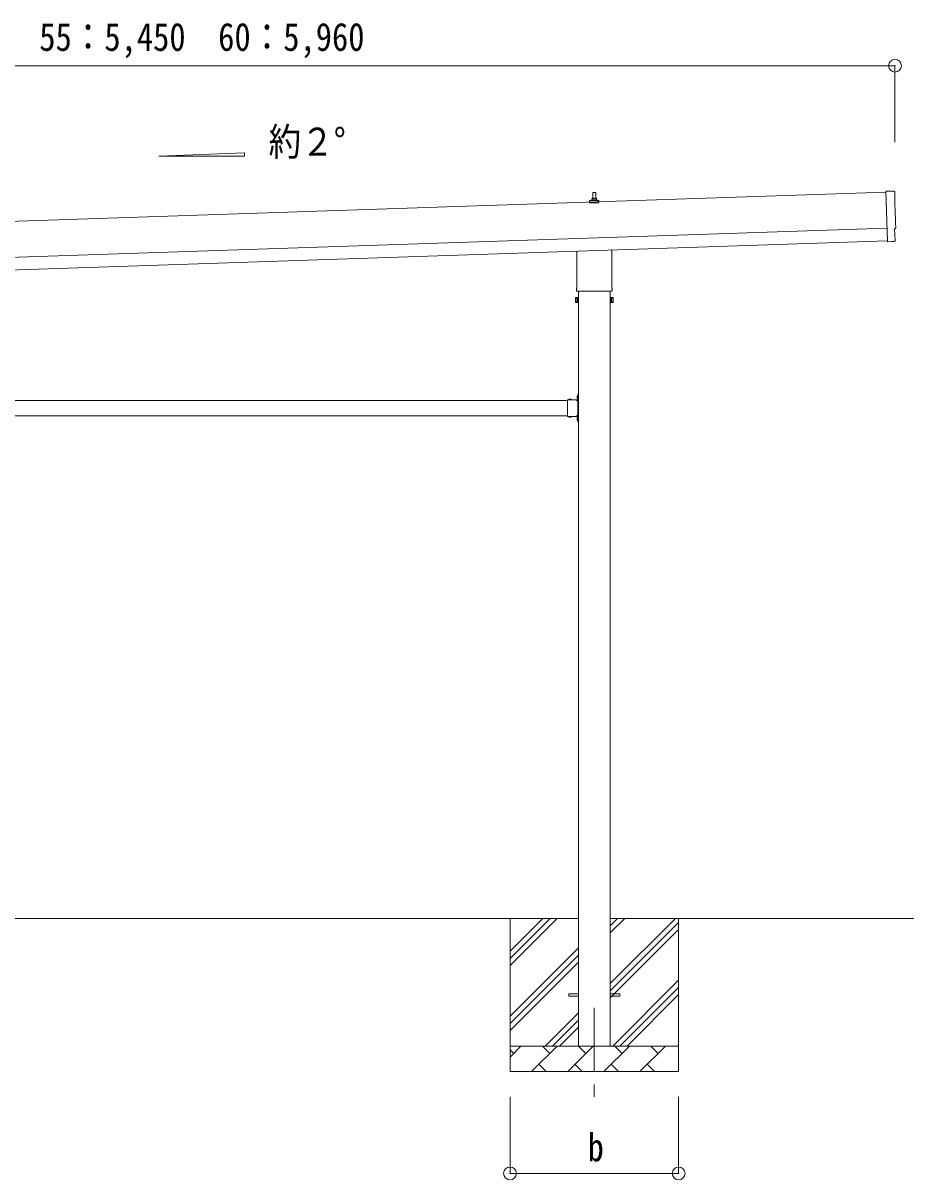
# Model space of a CAD drawing. Units: millimetres, scale not verified. Extents: x -14053 to 14053, y -9700 to 9700.
# Drawn here: x 2565 to 6052, y -183 to 4347 of the extents above; entities that cross this region are included whole.
import ezdxf
from ezdxf.enums import TextEntityAlignment as Align

# ---------------------------------------------------------------- set-up
doc = ezdxf.new("R2010")
doc.units = ezdxf.units.MM
doc.header["$LTSCALE"] = 50
doc.header["$PDMODE"] = 32
doc.header["$PDSIZE"] = 50
doc.linetypes.add('CHAIN1', pattern=[8, 5, -1, 1, -1])
doc.linetypes.add('USER8', pattern=[4, 3, -1])
for name, color, linetype, lineweight in [('0-2_建具', 4, 'Continuous', 9), ('0-3_階段', 7, 'CHAIN1', 9), ('0-4_設備', 7, 'Continuous', 9), ('0-7_ハッチ', 7, 'Continuous', 9), ('0-8_外構', 6, 'Continuous', 9)]:
    doc.layers.add(name, color=color, linetype=linetype, lineweight=lineweight)
doc.styles.add('ＭＳ ゴシック', font='')
doc.styles.get('ＭＳ ゴシック').set_extended_font_data('MS Gothic')

msp = doc.modelspace()

# ---------------------------------------------------------------- linework, layer by layer
at = {"layer": '0-2_建具'}
for p, q in [((5942.24, 3684.15), (559.23, 3504.71)), ((4794.87, 3658.66), (4795.6, 3682.18)), ((4796.6, 3683.16), (4805.15, 3683.16)), ((4806.15, 3682.18), (4806.87, 3658.66)), ((4782.62, 3643.16), (4782.62, 3650.87)), ((4819.12, 3643.16), (4782.62, 3643.16)), ((4783.01, 3651.66), (4818.74, 3651.66)), ((4783.39, 3651.84), (4790.11, 3653.47)), ((4790.49, 3653.66), (4811.26, 3653.66)), ((4790.87, 3654.45), (4790.87, 3658.66)), ((4791.87, 3658.66), (4809.87, 3658.66)), ((4810.87, 3654.45), (4810.87, 3658.66)), ((4818.36, 3651.84), (4811.64, 3653.47)), ((4819.12, 3643.16), (4819.12, 3650.87)), ((563.89, 3364.79), (5946.9, 3544.22)), ((565.56, 3314.82), (5948.57, 3494.25)), ((5948.66, 3491.49), (5948.7, 3490.48)), ((5968.32, 3491.14), (5975.22, 3491.73)), ((4732.57, 3309.17), (4732.57, 3453.62)), ((4869.17, 3458.17), (4869.17, 3309.17)), ((4726.87, 3270.9), (4727.63, 3272.21)), ((4726.87, 3270.9), (4726.87, 3253.9)), ((4733.87, 3267.31), (4727.63, 3267.31)), ((4730.87, 3300.4), (4730.87, 3305.9)), ((4868.81, 3296.9), (4732.94, 3296.9)), ((4738.37, 3296.9), (4738.37, 341.06)), ((4863.37, 341.06), (4863.37, 3296.9)), ((4867.87, 3267.31), (4874.12, 3267.31)), ((4870.87, 3305.9), (4870.87, 3300.4)), ((4874.87, 3270.9), (4874.12, 3272.21)), ((4874.87, 3270.9), (4874.87, 3253.9)), ((4726.87, 3253.9), (4727.63, 3252.58)), ((4733.87, 3257.49), (4727.63, 3257.49)), ((4733.87, 3252.58), (4727.63, 3252.58)), ((4736.37, 3253.2), (4733.87, 3253.2)), ((4865.37, 3253.2), (4867.87, 3253.2)), ((4867.87, 3257.49), (4874.12, 3257.49)), ((4867.87, 3252.58), (4874.12, 3252.58)), ((4874.87, 3253.9), (4874.12, 3252.58)), ((1805.37, 2869.06), (4696.37, 2869.06)), ((4696.37, 2872.06), (4696.37, 2806.06)), ((4696.37, 2872.06), (4736.37, 2872.06)), ((4699.47, 2872.57), (4699.47, 2872.06)), ((4699.47, 2872.06), (4711.27, 2872.06)), ((4735.87, 2887.96), (4736.37, 2887.96)), ((4736.37, 2892.06), (4738.37, 2892.06)), ((4736.37, 2892.06), (4736.37, 2872.06)), ((4736.37, 2887.96), (4736.37, 2876.16)), ((4738.37, 2885.06), (4736.37, 2885.06)), ((4738.37, 2879.06), (4736.37, 2879.06)), ((4736.37, 2868.06), (4736.37, 2810.06)), ((4738.37, 2892.06), (4738.37, 2872.06)), ((1805.37, 2809.06), (4696.37, 2809.06)), ((4732.37, 2809.06), (4737.87, 2809.06)), ((4696.37, 2806.06), (4736.37, 2806.06)), ((4699.47, 2805.56), (4699.47, 2806.06)), ((4699.47, 2806.06), (4711.27, 2806.06)), ((4736.37, 2808.06), (4732.37, 2808.06)), ((4735.87, 2801.96), (4736.37, 2801.96)), ((4736.37, 2806.06), (4736.37, 2786.06)), ((4736.37, 2801.96), (4736.37, 2790.16)), ((4738.37, 2799.06), (4736.37, 2799.06)), ((4738.37, 2793.06), (4736.37, 2793.06)), ((4736.37, 2786.06), (4738.37, 2786.06)), ((4738.37, 2806.06), (4738.37, 2786.06)), ((4700.87, 545.56), (4738.37, 545.56)), ((4700.87, 536.56), (4700.87, 545.56)), ((4863.37, 545.56), (4900.87, 545.56)), ((4900.87, 536.56), (4900.87, 545.56)), ((4700.87, 536.56), (4738.37, 536.56)), ((4863.37, 536.56), (4900.87, 536.56))]:
    msp.add_line(p, q, dxfattribs=at)
for points in [[(5973.68, 3688.63), (5942.07, 3689.23), (5948.66, 3491.49)], [(5977.96, 3494.81), (5976.39, 3541.82), (5976.99, 3541.84)], [(5967.56, 3491.39), (5966.88, 3492), (5948.7, 3490.48)], [(4733.87, 3252.58), (4733.87, 3272.21), (4727.63, 3272.21)], [(4733.87, 3253.2), (4733.87, 3271.6), (4736.37, 3271.6)], [(4867.87, 3253.2), (4867.87, 3271.6), (4865.37, 3271.6)], [(4867.87, 3252.58), (4867.87, 3272.21), (4874.12, 3272.21)], [(4699.47, 2872.57), (4711.27, 2872.57), (4711.27, 2872.06)], [(4736.37, 2868.06), (4732.37, 2868.06), (4732.37, 2870.06), (4736.37, 2870.06)], [(4732.37, 2869.06), (4737.87, 2869.06), (4737.87, 2809.06)], [(4735.87, 2887.96), (4735.87, 2876.16), (4736.37, 2876.16)], [(4736.37, 2810.06), (4732.37, 2810.06), (4732.37, 2808.06)], [(4699.47, 2805.56), (4711.27, 2805.56), (4711.27, 2806.06)], [(4735.87, 2801.96), (4735.87, 2790.16), (4736.37, 2790.16)]]:
    msp.add_lwpolyline(points, dxfattribs=at)
for points in [[(4736.37, 3251.9), (4736.37, 3272.9), (4738.37, 3272.9), (4738.37, 3251.9)], [(4865.37, 3251.9), (4865.37, 3272.9), (4863.37, 3272.9), (4863.37, 3251.9)]]:
    msp.add_lwpolyline(points, close=True, dxfattribs=at)
at = {"layer": '0-2_建具', "linetype": 'USER8'}
for points in [[(4702.87, 2874.68), (4704.23, 2871.9), (4705.37, 2871.29)], [(4707.87, 2874.68), (4706.52, 2871.9), (4705.37, 2871.29)], [(4733.76, 2884.56), (4736.54, 2883.21), (4737.15, 2882.06)], [(4733.76, 2879.56), (4736.54, 2880.92), (4737.15, 2882.06)], [(4702.87, 2803.45), (4704.23, 2806.23), (4705.37, 2806.84)], [(4707.87, 2803.45), (4706.52, 2806.23), (4705.37, 2806.84)], [(4733.76, 2798.56), (4736.54, 2797.21), (4737.15, 2796.06)], [(4733.76, 2793.56), (4736.54, 2794.92), (4737.15, 2796.06)]]:
    msp.add_lwpolyline(points, dxfattribs=at)
at = {"layer": '0-2_建具'}
for centre, radius, start, end in [((4796.6, 3682.16), 1, 90, 178.60509), ((4805.15, 3682.16), 1, 1.39491, 90), ((4783.62, 3650.87), 1, 103.62699, 180), ((4789.87, 3654.45), 1, 283.62699, 0), ((4794.96, 3658.02), 4.13, 90, 171.17633), ((4791.87, 3657.66), 1, 90, 180), ((4804.21, 3658.66), 4.83, 133.60282, 180), ((4797.54, 3658.66), 4.83, 0, 46.39718), ((4806.79, 3658.02), 4.13, 8.82367, 90), ((4809.87, 3657.66), 1, 0, 90), ((4811.87, 3654.45), 1, 180, 256.37301), ((4818.12, 3650.87), 1, 0, 76.37301), ((4734.87, 3305.9), 4, 125.09963, 180), ((4866.87, 3305.9), 4, 0, 54.90037), ((4731.22, 3269.76), 4.34, 145.61575, 214.38425), ((4743.12, 3262.4), 16.24, 162.41205, 197.58795), ((4734.87, 3300.4), 4, 180, 194.47751), ((4734.87, 3300.4), 4, 194.47751, 241.04498), ((4866.87, 3300.4), 4, 298.95502, 345.52249), ((4866.87, 3300.4), 4, 345.52249, 0), ((4858.63, 3262.4), 16.24, 342.41205, 17.58795), ((4870.53, 3269.76), 4.34, 325.61575, 34.38425), ((4731.22, 3255.04), 4.34, 145.61575, 214.38425), ((4870.53, 3255.04), 4.34, 325.61575, 34.38425), ((4705.37, 2866.83), 8.23, 44.2189, 135.7811), ((4741.61, 2882.06), 8.23, 134.2189, 225.7811), ((4736.37, 2872.06), 2, 270, 0), ((4705.37, 2811.3), 8.23, 224.2189, 315.7811), ((4741.61, 2796.06), 8.23, 134.2189, 225.7811), ((4736.37, 2806.06), 2, 0, 90)]:
    msp.add_arc(centre, radius, start, end, dxfattribs=at)
for centre, major_axis, ratio, start_param, end_param in [((5973.62, 3685.63), (3, 0.1), 0.99863, 6.2683889, 7.8016218), ((10739.18, 3774.02), (-4760.73, -158.69), 0.99863, 6.2683889, 6.2976778), ((5976.85, 3546.24), (4.4, 0.15), 0.99863, 4.712389, 6.2976778), ((5968.23, 3492.14), (0.75, -0.666), 0.9974, 4.712389, 5.5252311), ((5974.96, 3494.72), (2.25, -2), 0.9974, 5.5252311, 7.0411395)]:
    msp.add_ellipse(centre, major_axis=major_axis, ratio=ratio, start_param=start_param, end_param=end_param, dxfattribs=at)
at = {"layer": '0-3_階段'}
msp.add_line((4800.87, 491.06), (4800.87, 142.06), dxfattribs=at)
at = {"layer": '0-4_設備'}
for p, q in [((4738.37, 841.06), (1763.37, 841.06)), ((4470.87, 841.06), (4470.87, 241.06)), ((4470.87, 656.01), (4655.93, 841.06)), ((4470.87, 684.3), (4627.64, 841.06)), ((4470.87, 712.58), (4599.36, 841.06)), ((6051.75, 841.06), (4863.37, 841.06)), ((4863.37, 585.97), (5118.47, 841.06)), ((4863.37, 783.96), (4920.48, 841.06)), ((4863.37, 812.24), (4892.2, 841.06)), ((4863.37, 557.68), (5130.87, 825.18)), ((5130.87, 841.06), (5130.87, 241.06)), ((4863.37, 529.4), (5130.87, 796.9)), ((4470.87, 458.02), (4738.37, 725.52)), ((4470.87, 429.74), (4738.37, 697.24)), ((4470.87, 401.46), (4738.37, 668.96)), ((4873.03, 341.06), (5130.87, 598.91)), ((4901.32, 341.06), (5130.87, 570.62)), ((4929.6, 341.06), (5130.87, 542.34)), ((4608.47, 341.06), (4738.37, 470.97)), ((4636.76, 341.06), (4738.37, 442.68)), ((4665.04, 341.06), (4738.37, 414.4)), ((4470.87, 341.06), (5130.87, 341.06)), ((4470.87, 298.17), (4513.77, 341.06)), ((4485.21, 312.51), (4470.87, 326.85)), ((4555.19, 241.06), (4655.19, 341.06)), ((4626.64, 312.51), (4598.08, 341.06)), ((4696.61, 241.06), (4796.61, 341.06)), ((4768.06, 312.51), (4739.5, 341.06)), ((4838.03, 241.06), (4938.03, 341.06)), ((4909.48, 312.51), (4880.93, 341.06)), ((4979.45, 241.06), (5079.45, 341.06)), ((5050.9, 312.51), (5022.35, 341.06)), ((5127.59, 341.06), (5130.87, 344.35)), ((5130.87, 241.06), (4470.87, 241.06)), ((4583.74, 269.62), (4612.3, 241.06)), ((4725.16, 269.62), (4753.72, 241.06)), ((4866.59, 269.62), (4895.14, 241.06)), ((5008.01, 269.62), (5036.56, 241.06))]:
    msp.add_line(p, q, dxfattribs=at)
at = {"layer": '0-7_ハッチ', "color": 4}
for p, q in [((3095.56, 3826.25), (3431.56, 3838.67)), ((3431.56, 3826.25), (3095.56, 3826.25)), ((3431.56, 3838.67), (3431.56, 3826.25))]:
    msp.add_line(p, q, dxfattribs=at)
at = {"layer": '0-8_外構'}
for p, q in [((528.23, 4180.04), (5977.9, 4180.04)), ((5977.9, 4180.04), (5977.9, 3880.04)), ((4470.87, -157.94), (4470.87, 142.06)), ((5130.87, -157.94), (5130.87, 142.06)), ((4470.87, -157.94), (5130.87, -157.94))]:
    msp.add_line(p, q, dxfattribs=at)
for p in [(5977.9, 4180.04), (4470.87, -157.94), (5130.87, -157.94)]:
    msp.add_point(p, dxfattribs=at)

# ---------------------------------------------------------------- texts
at = {"layer": '0-7_ハッチ', "style": 'ＭＳ ゴシック', "width": 0.85}
msp.add_text('約２°', height=110, dxfattribs=at).set_placement((3525.76, 3794.36), align=Align.BOTTOM_LEFT)
at = {"layer": '0-8_外構', "color": 7, "style": 'ＭＳ ゴシック', "width": 0.85}
for s, p in [('55：5,450\u300060：5,960', (2628.07, 4205.04)), ('b', (4774.62, -142.94))]:
    msp.add_text(s, height=110, dxfattribs=at).set_placement(p, align=Align.BOTTOM_LEFT)

doc.saveas('drawing.dxf')
